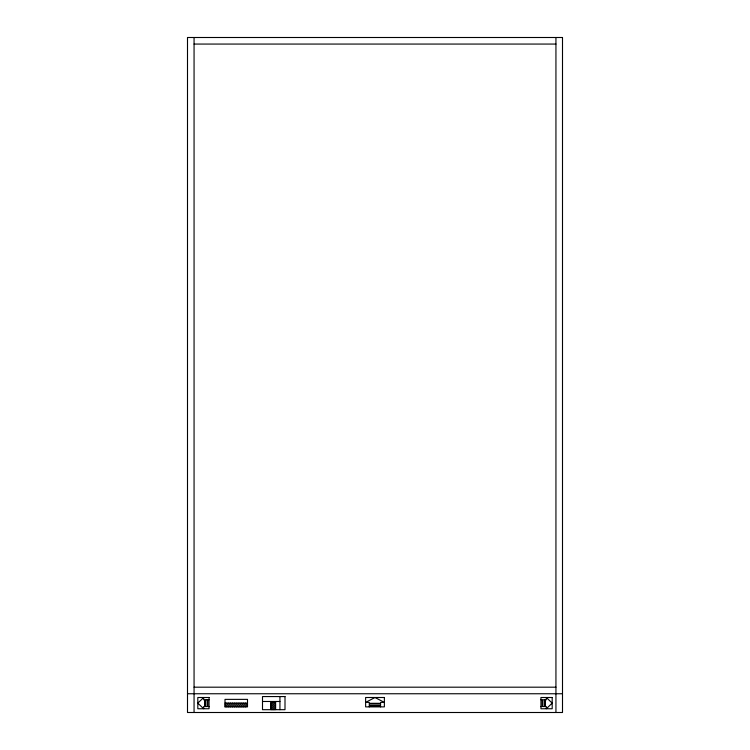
<?xml version="1.0" encoding="UTF-8"?>
<svg xmlns="http://www.w3.org/2000/svg" width="750" height="750" viewBox="0 0 750 750"><rect width="100%" height="100%" fill="white"/><g stroke="black" fill="none" stroke-linecap="round" stroke-linejoin="round"><path stroke-width="1.12" d="M225 705L226.875 703.125M225 706.875L247.5 706.875L247.5 699.375L225 699.375L225 706.875L228.75 703.125M226.875 706.875L230.625 703.125M228.75 706.875L232.5 703.125M230.625 706.875L234.375 703.125M232.5 706.875L236.25 703.125M234.375 706.875L238.125 703.125M236.25 706.875L240 703.125M238.125 706.875L241.875 703.125M240 706.875L243.75 703.125M241.875 706.875L245.625 703.125M243.75 706.875L247.5 703.125L225 703.125M245.625 706.875L247.5 705M270.712 703.819L272.484 702.056M270.712 705.591L274.247 702.056M270.712 707.353L275.587 702.478M270.712 709.125L275.587 704.25M272.053 709.556L275.587 706.022M273.825 709.556L275.587 707.784M194.062 44.062L555.938 44.062M194.062 687.188L555.938 687.188M187.5 693.75L562.5 693.75M209.062 699.788L207.816 699.788L207.816 706.556L209.062 706.556M540.938 699.788L542.184 699.788L542.184 706.556L540.938 706.556M262.5 701.484L279.938 701.484M555.938 37.5L555.938 712.5M380.569 706.875L380.569 705.834L369.291 705.834L369.291 706.875M279.938 696.562L279.938 709.688M194.062 37.5L194.062 712.5M203.681 697.5L197.812 703.125L203.681 708.75L203.681 706.556L204.787 706.556L204.787 699.788L203.681 699.788L203.681 697.5M552.188 703.125L546.319 708.75L546.319 706.556L545.212 706.556L545.212 699.788L546.319 699.788L546.319 697.5L552.188 703.125M375 697.5L365.625 702.394L369.291 702.394L369.291 703.312L380.569 703.312L380.569 702.394L384.375 702.394L375 697.5M562.5 37.5L187.5 37.5L187.5 712.5L562.5 712.5L562.5 37.5M285 696.562L262.5 696.562L262.5 709.688L285 709.688L285 696.562M209.062 697.5L197.812 697.5L197.812 708.75L209.062 708.75L209.062 697.5M384.375 697.5L365.625 697.5L365.625 706.875L384.375 706.875L384.375 697.5M552.188 697.5L540.938 697.5L540.938 708.75L552.188 708.75L552.188 697.5M207.103 699.788L205.322 699.788L205.322 706.556L207.103 706.556L207.103 699.788M544.678 699.788L542.897 699.788L542.897 706.556L544.678 706.556L544.678 699.788M275.587 702.056L270.712 702.056L270.712 709.556L275.587 709.556L275.587 702.056M380.569 703.762L369.291 703.762L369.291 705.244L380.569 705.244L380.569 703.762"/></g></svg>
